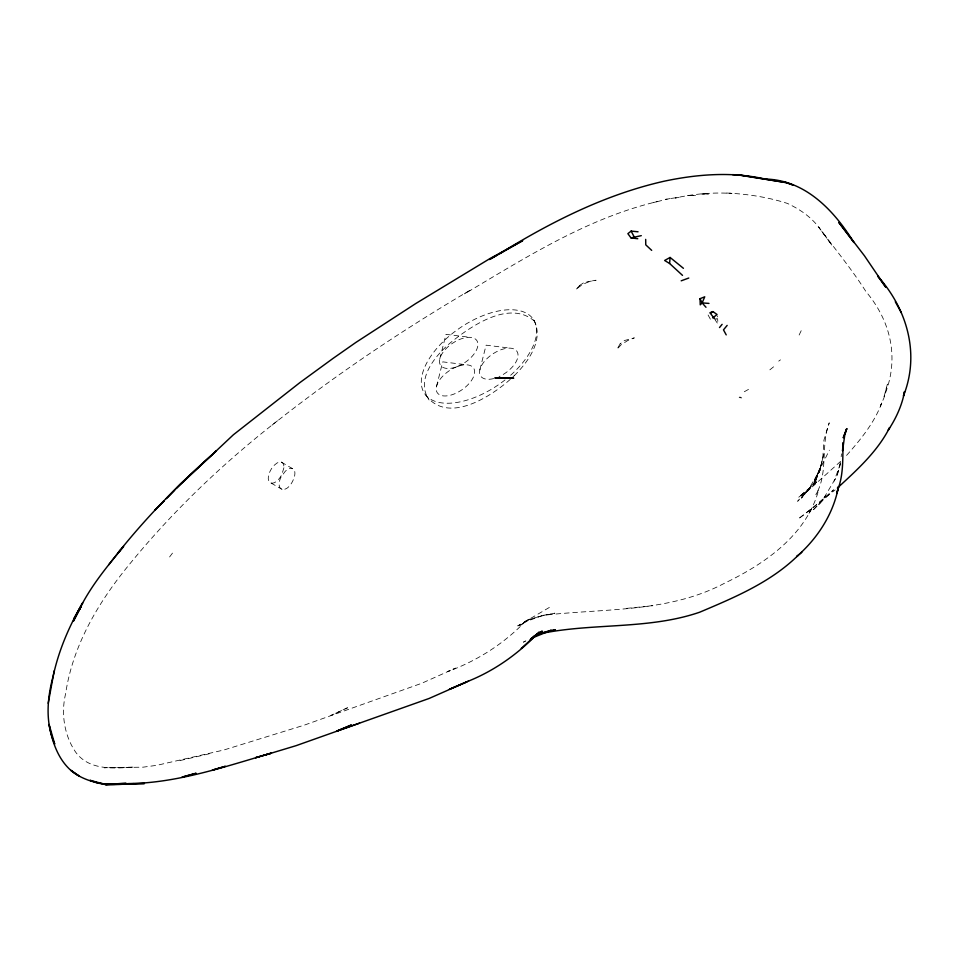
<?xml version="1.0" encoding="UTF-8"?>
<svg xmlns="http://www.w3.org/2000/svg" width="959" height="959" viewBox="0 0 959 959"><rect width="100%" height="100%" fill="white"/><g stroke="black" fill="none" stroke-linecap="round" stroke-linejoin="round"><path stroke-width="0.72" stroke-dasharray="4.79 3.6" d="M840.623 461.363L813.04 486.165L798.188 497.625L818.039 480.687L797.624 501.281L815.773 480.831L801.436 498.141L808.629 489.078L820.101 470.066L814.347 480.543L819.046 471.037L813.352 484.691L821.899 462.933L815.246 482.269L821.503 463.868L819.286 472.379L822.798 458.018L823.937 440.121L829.235 422.835C820.341 445.839 828.672 472.859 815.929 494.448L818.698 489.833C806.495 535.158 764.671 563.976 724.608 583.192C668.495 612.921 604.53 608.186 543.309 615.342L554.865 613.185L540.636 616.229L526.011 620.641L542.207 615.522L527.33 621.168L517.896 625.855L550.358 606.855M841.187 456.688L841.487 453.835M822.798 458.018L823.733 454.158L819.286 472.379M840.384 462.406L836.751 476.863L840.204 464.743M439.749 359.086L445.983 334.367L470.126 337.34M436.489 386.573L442.722 361.855L466.865 364.828M479.848 369.886L486.093 345.168L510.236 348.141M840.456 463.581L834.138 481.07L836.212 477.258L824.141 497.625L817.715 505.92L825.855 495.803L812.297 510.907L833.503 489.833L813.652 507.299L798.26 518.987L835.169 489.917M799.135 335.039L802.144 328.721M814.347 480.543L829.379 450.191M172.476 553.127L168.808 558.018M846.557 455.417C860.786 439.438 874.764 422.308 882.148 401.953L880.35 406.137L883.994 397.793L887.399 384.139L884.078 396.535C899.602 359.457 891.534 321.984 865.941 291.572C851.652 269.023 834.57 248.465 818.662 227.079C810.475 216.458 799.494 209.158 787.519 203.464C767.895 197.063 746.713 193.922 726.095 193.011L731.969 193.406C713.076 192.268 693.765 193.778 675.328 198.045L679.032 197.302L665.798 199.208M510.284 379.368C490.049 397.302 447.673 424.346 425.928 395.384M512.981 376.815L514.144 375.76M514.192 375.724C527.906 362.442 544.856 339.042 533.444 319.539M804.397 492.327L798.188 497.625M769.849 369.838L774.524 366.074M271.984 425.209C334.811 375.269 401.593 330.591 470.725 289.846L464.588 293.838C525.664 257.599 587.148 218.292 657.095 201.642L653.415 202.541L669.826 198.561M277.487 420.785C223.435 462.909 173.423 510.524 130.04 563.628C99.017 601.161 72.836 644.808 65.632 693.681C60.825 713.484 64.253 735.925 76.013 752.647C89.726 770.76 114.313 768.375 134.212 767.104L104.243 767.763L143.179 767.164L156.916 765.306L223.807 750.022L304.375 725.112L421.624 683.323L455.597 668.111L447.481 671.636C476.995 660.979 503.763 643.777 525.58 621.216L520.449 625.304L530.435 618.531L517.896 625.855M778.732 361.123L780.446 359.865M525.832 640.792L523.41 642.17L526.011 640.912M744.316 391.74L749.578 388.791M457.287 366.566L457.875 366.326A21.949 11.448 -34.4 0 0 475.892 339.45A21.949 11.448 -34.4 0 0 442.854 352.516A21.949 11.448 -34.4 0 0 456.844 366.734L457.875 366.35A21.949 11.448 -34.4 0 1 470.929 381.262A21.949 11.448 -34.4 0 1 437.975 393.598A21.949 11.448 -34.4 0 1 456.844 366.734M179.98 760.583L211.22 753.33M626.503 608.39L652.911 605.716M715.594 318.82L717.644 318.748L717.919 323.962L715.162 319.922L717.644 318.748L717.236 315.931M739.161 397.577L741.727 397.925L737.771 395.947M281.311 462.106L293.79 469.407A11.76 6.078 -59.8 0 1 294.281 477.222L292.974 480.507A11.76 6.042 -63 0 1 286.669 488.455L284.26 489.45A11.736 6.461 -58.7 0 1 281.047 477.007L285.291 471.253A11.724 5.826 -57.6 0 1 292.243 468.364M271.037 483.036L282.054 489.354M534.702 321.373C509.828 299.46 471.6 325.652 450.754 342.483C435.242 355.693 415.163 379.428 429.069 399.963M708.102 314.996L710.607 319.599M505.009 379.956A65.847 34.332 -34.4 0 1 421.313 380.915A65.847 34.332 -34.4 0 1 507.886 309.793A65.847 34.332 -34.4 0 1 509.025 376.659M493.693 378.565A21.949 11.448 -34.4 0 1 484.067 361.819A21.949 11.448 -34.4 0 1 516.17 350.419A21.949 11.448 -34.4 0 1 499.064 376.647M283.9 467.776L281.934 474.226A11.76 6.222 -62.3 0 1 269.419 481.945L268.436 479.956A11.712 5.886 -59.4 0 1 274.478 465.043L276.923 463.113A11.808 5.946 -60.5 0 1 283.756 465.091L283.9 467.776M811.386 509.181L808.329 514.599L811.386 509.181M620.185 343.766L616.961 349.364L621.048 344.844L627.749 340.541L634.331 337.88L624.657 340.469L620.185 343.766M579.704 285.422L575.736 289.858C581.19 284.535 588.49 281.035 596.09 280.244L584.307 282.342L579.704 285.422M347.446 707.814L330.927 715.474L347.446 707.814M703.69 193.898L701.724 193.994L708.281 194.126L703.69 193.898M692.206 195.516L686.105 195.54L696.174 195.528L692.206 195.516M824.644 235.147L818.662 227.079L832.16 245.564L824.644 235.147"/><path stroke-width="1.44" d="M167.082 497.685L180.34 484.019L216.458 450.802C180.855 482.161 147.386 515.966 117.837 553.127L123.615 546.486C107.132 566.409 90.158 586.932 78.938 610.272L80.868 606.807L73.459 621.048L80.868 606.807L73.831 618.975L82.654 602.911C69.396 625.652 58.727 650.19 53.213 675.987C47.099 698.368 45.169 722.331 54.711 744.064L49.077 724.453C52.337 742.722 58.715 761.566 74.203 773.086C90.158 783.779 109.877 786.14 128.59 783.635C177.523 783.047 224.826 766.661 271.397 753.139L255.621 757.67L271.397 753.139M682.508 275.377L669.598 263.485L670.101 257.456L683.431 268.316M838.466 486.836L836.847 493.37L838.466 486.836C833.383 513.976 817.5 538.467 796.737 556.532L801.832 552.3M48.214 703.307L54.184 670.844M843.333 437.58L846.749 428.649L844.747 435.146L842.541 450.85L843.069 442.698C842.637 458.498 843.62 474.849 837.71 489.857M843.285 437.688L846.749 428.649M705.98 307.276L702.132 302.912L704.733 296.81L700.022 298.681L700.25 304.83L702.132 302.912L708.965 303.404M108.691 564.803L120.115 550.226M719.502 327.558L722.115 324.346M727.162 325.401L723.482 329.86L726.215 334.883M164.025 500.838L154.855 510.284L164.181 500.778M166.267 498.656L174.562 490.205M176.636 488.095L233.373 434.775L300.035 382.497L333.109 358.366L355.897 342.423L415.81 303.512L489.953 258.57L522.691 240.661L489.51 259.505L497.277 255.022M798.14 555.345C770.712 582.353 734.594 597.433 699.71 612.202C648.14 629.931 592.051 622.655 539.426 633.875M521.24 648.428L539.306 632.053L536.908 634.247C517.488 654.302 494.484 670.557 468.567 681.082L429.117 698.464L296.007 745.694L266.29 754.661M837.351 488.083C856.855 470.126 877.413 451.653 889.568 427.714L888.262 430.135C895.934 418.615 902.107 405.237 904.517 391.656L903.45 395.923C920.101 353.979 907.226 309.17 877.737 276.132L885.756 287.185L864.431 255.765L838.837 222.464L853.942 242.531C834.174 210.608 805.356 179.824 765.114 179.045C731.837 171.481 697.349 174.19 664.287 181.179C605.333 194.437 550.981 221.997 499.867 253.536M712.753 317.909L717.032 314.516L712.933 311.579L709.948 312.73L714.575 318.856M531.214 638.718L536.908 634.247M638.047 231.79L631.154 231.083L627.881 233.66L630.974 237.88L637.771 238.719M710.523 313.293L712.933 311.579M530.147 639.653L542.279 631.094L533.12 636.668M670.101 257.456L664.635 260.476L669.598 263.485M531.214 638.394L551.341 630.183L539.246 633.887M468.567 681.082L449.303 689.341L465.942 682.233M336.897 731.046L351.21 725.064L336.897 731.046L359.517 723.17M681.202 280.819L688.778 278.026M630.974 237.88L641.283 235.662M543.549 632.628L555.405 629.751L550.034 631.034M117.969 783.731L144.461 783.551L105.682 784.606L96.907 782.856L90.062 780.302L106.101 784.63L125.833 783.083M126.852 783.959L134.068 783.647M105.682 784.606L115.26 784.318M732.52 174.622L741.523 175.257L786.284 182.666L793.513 185.207L786.572 182.642L737.051 174.766M651.688 250.371L645.755 244.833L645.683 239.378M895.31 301.749L901.316 312.682M631.154 231.083L634.45 237.448M700.022 298.681L702.132 302.912M217.465 768.615L212.275 770.149L225.353 766.301L217.465 768.615M195.924 773.302L182.246 777.078L195.924 773.302M505.549 377.906L494.82 377.966L513.724 378.194L505.549 377.906M79.561 776.37L71.002 770.425L79.561 776.37"/></g></svg>
